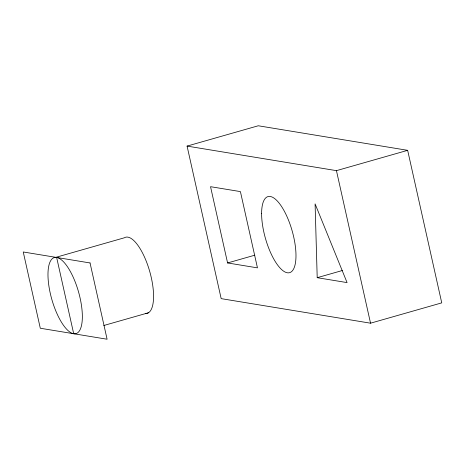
<?xml version="1.0" encoding="UTF-8"?>
<svg xmlns="http://www.w3.org/2000/svg" width="465" height="465" viewBox="0 0 465 465"><rect width="100%" height="100%" fill="white"/><g stroke="black" fill="none" stroke-linecap="round" stroke-linejoin="round"><path stroke-width="0.7" d="M187.075 146.091L258.284 125.771L407.654 150.329L441.75 302.872L370.541 323.192L221.171 298.635L187.075 146.091L336.445 170.649L407.654 150.329M55.864 257.331L124.283 237.813A39.542 13.874 74.1 0 1 149.852 271.915A39.542 13.874 74.1 0 1 145.545 313.486M227.583 262.952L257.459 267.863L240.411 191.597L210.535 186.686L227.583 262.952L254.808 255.186M103.8 325.5L148.486 312.753M317.206 277.686L347.076 282.598L315.09 203.873L317.206 277.686L342.339 270.514M336.445 170.649L370.541 323.192M56.649 257.465L73.697 333.736A39.542 13.874 74.1 0 0 73.848 278.663A39.542 13.874 74.1 0 0 47.976 274.408A39.542 13.874 74.1 0 0 73.697 333.736M90.047 262.957L23.25 251.978L40.298 328.244L107.095 339.229L90.047 262.957M261.609 213.447A39.542 13.874 74.1 0 0 287.329 272.775A39.542 13.874 74.1 0 0 287.48 217.701A39.542 13.874 74.1 0 0 261.609 213.447"/></g></svg>
